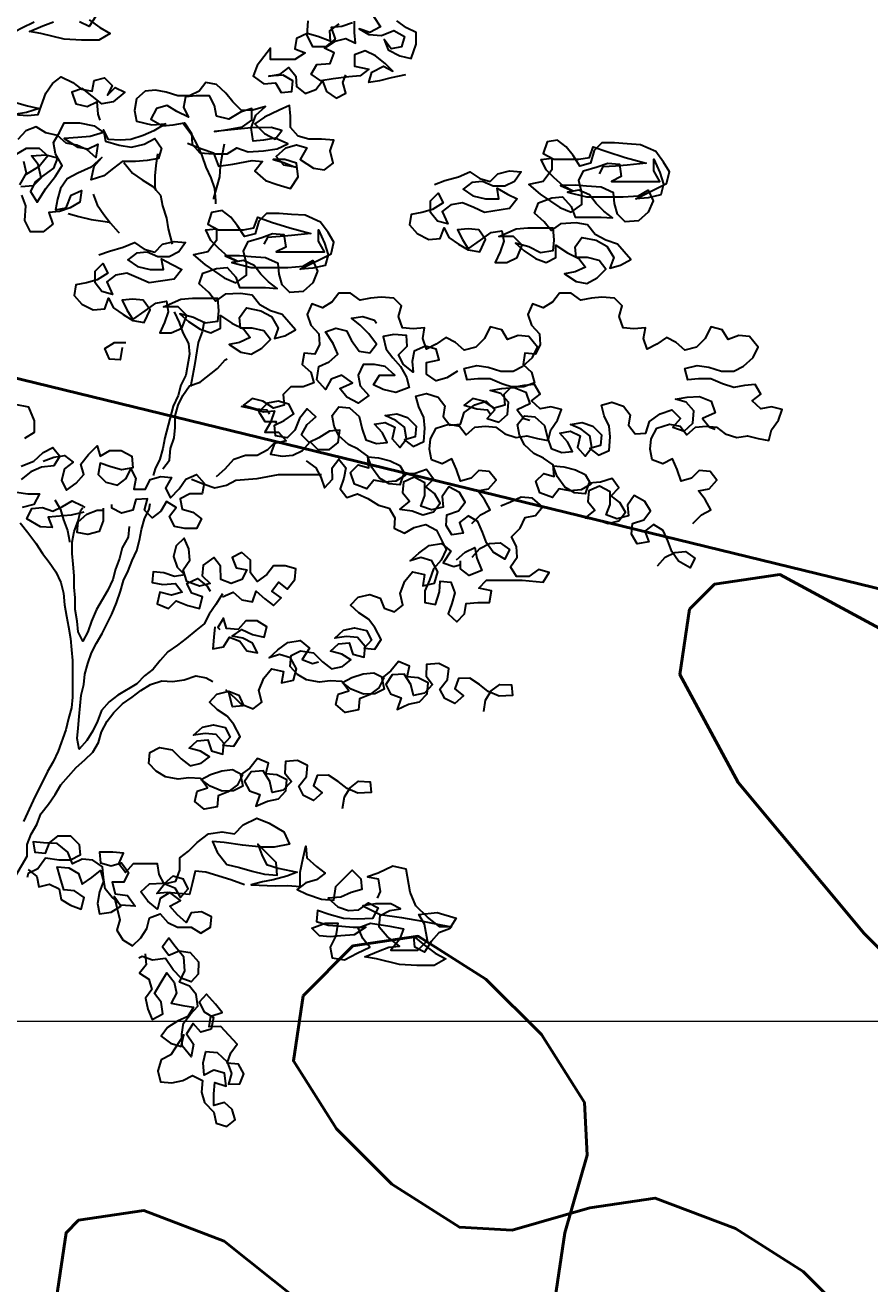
# Model space of a CAD drawing. Header units: millimetres. Extents: x 684983 to 685377, y 990360 to 990509.
# Drawn here: x 685069.134 to 685069.955, y 990443.783 to 990445.006 of the extents above; entities that cross this region are included whole.
import ezdxf

# ---------------------------------------------------------------- set-up
doc = ezdxf.new("R2010")
doc.units = ezdxf.units.MM
doc.header["$PDMODE"] = 35
doc.header["$PDSIZE"] = 0.2
for name, color, linetype, lineweight in [('BD', 1, 'Continuous', 40), ('grid', 8, 'Continuous', 9), ('GRID LEVELS', 7, 'Continuous', 13)]:
    doc.layers.add(name, color=color, linetype=linetype, lineweight=lineweight)
doc.layers.add('dim', color=7, linetype='Continuous')
doc.layers.add('MAHAGONY', color=7, linetype='Continuous')
doc.styles.add('DIM', font='ARIALN.TTF', dxfattribs={"width": 0.8, "height": 1})
doc.styles.get("Standard").update_dxf_attribs({"font": 'RomanS'})
doc.dimstyles.get("Standard").update_dxf_attribs({"dimtxt": 1, "dimasz": 0.18, "dimexe": 0.18, "dimexo": 0.0625, "dimgap": 0.09, "dimtad": 0, "dimrnd": 0.05, "dimzin": 0, "dimdsep": 46, "dimtxsty": 'DIM', "dimcen": 0.09, "dimse1": 1, "dimse2": 1, "dimsd1": 1, "dimsd2": 1, "dimadec": 0, "dimazin": 0, "dimtfac": 1, "dimtix": 1, "dimtofl": 0, "dimtmove": 2, "dimatfit": 3, "dimfxl": 0, "dimtolj": 1, "dimtzin": 0, "dimarcsym": 0})

# ---------------------------------------------------------------- blocks, each defined once
blk = doc.blocks.new('*D27')
at = {"layer": 'Defpoints', "color": 0, "transparency": 16777216}
for p in [(685056.3962, 990448.8721), (685056.142, 990447.83), (685075.2439, 990443.1706)]:
    blk.add_point(p, dxfattribs=at)
at = {"layer": 'dim', "color": 0, "transparency": 16777216, "insert": (685065.9471, 990446.5424), "char_height": 1, "attachment_point": 5, "rotation": 346.2918, "style": 'DIM'}
blk.add_mtext('\\A1;19.65', dxfattribs=at)
blk = doc.blocks.new('TREE30')
at = {"color": 3, "flags": 128}
for points in [[(0.1047, 2.5166), (0.1067, 2.5056), (0.1197, 2.5036), (0.1328, 2.5106), (0.1458, 2.5166)], [(0.2098, 2.5227), (0.2028, 2.5117), (0.1928, 2.5167)], [(0.2028, 2.5187), (0.2138, 2.5107), (0.2248, 2.5047), (0.2128, 2.4977), (0.1948, 2.4977), (0.1768, 2.4986), (0.1528, 2.5046), (0.1408, 2.5066), (0.1548, 2.5126), (0.1658, 2.5166)], [(0.5315, 2.4615), (0.5165, 2.4585), (0.5045, 2.4555), (0.4935, 2.4535), (0.4965, 2.4645), (0.5085, 2.4705), (0.5185, 2.4655), (0.5105, 2.4735), (0.5005, 2.4815), (0.4895, 2.4865), (0.4784, 2.4825), (0.4785, 2.4705), (0.4935, 2.4675), (0.4845, 2.4605), (0.4725, 2.4595), (0.4565, 2.4575), (0.4434, 2.4555), (0.4334, 2.4624), (0.4394, 2.4725), (0.4534, 2.4735), (0.4574, 2.4845), (0.4474, 2.4895), (0.4584, 2.4965), (0.4694, 2.4995), (0.4794, 2.4945), (0.4784, 2.5055), (0.4784, 2.5175)], [(0.4984, 2.5226), (0.5054, 2.5116), (0.4944, 2.5055), (0.4834, 2.5095), (0.4934, 2.5035), (0.5065, 2.5025), (0.5195, 2.5076), (0.5305, 2.5016), (0.5275, 2.4906), (0.5165, 2.4885), (0.5095, 2.4985), (0.5135, 2.4875), (0.5255, 2.4815), (0.5375, 2.4786), (0.5425, 2.4936), (0.5425, 2.5056), (0.5325, 2.5106), (0.5225, 2.5176)], [(0.4624, 2.5145), (0.4524, 2.5075), (0.4534, 2.4965), (0.4404, 2.5015), (0.4294, 2.5045), (0.4184, 2.4995), (0.4164, 2.4885), (0.4274, 2.4845), (0.4164, 2.4774), (0.3914, 2.4774), (0.3914, 2.4894), (0.3774, 2.4714), (0.3734, 2.4604), (0.3844, 2.4524), (0.3964, 2.4534), (0.4024, 2.4434), (0.4134, 2.4444), (0.4144, 2.4554), (0.4044, 2.4614), (0.3894, 2.4604), (0.4014, 2.4624), (0.4104, 2.4694), (0.4174, 2.4604), (0.4184, 2.4494), (0.4274, 2.4424), (0.4384, 2.4464), (0.4454, 2.4555), (0.4495, 2.4444), (0.4595, 2.4375), (0.4695, 2.4425), (0.4665, 2.4535), (0.4695, 2.4615)], [(0.305, 2.3907), (0.32, 2.3847), (0.332, 2.3807), (0.3371, 2.3667), (0.3521, 2.3687), (0.3721, 2.3727), (0.3831, 2.3717), (0.3751, 2.3617), (0.3861, 2.3517), (0.3981, 2.3477), (0.4121, 2.3437), (0.4201, 2.3557), (0.4181, 2.3697), (0.4061, 2.3737), (0.3941, 2.3737), (0.4051, 2.3707), (0.4171, 2.3657), (0.4051, 2.3677), (0.3971, 2.3767), (0.4071, 2.3858), (0.4181, 2.3888), (0.4291, 2.3858), (0.4221, 2.3738), (0.4361, 2.3648), (0.4472, 2.3628), (0.4562, 2.3698), (0.4531, 2.3828), (0.4571, 2.3938), (0.4441, 2.3948), (0.4311, 2.3948), (0.4201, 2.3978), (0.4121, 2.4068), (0.4121, 2.4188), (0.4111, 2.4298), (0.4001, 2.4248), (0.385, 2.4178), (0.375, 2.4107), (0.3851, 2.4007), (0.3961, 2.3947), (0.4031, 2.4038), (0.3921, 2.4068), (0.371, 2.4067), (0.333, 2.4027), (0.347, 2.4047), (0.362, 2.4077), (0.372, 2.4147), (0.372, 2.4268), (0.36, 2.4227), (0.348, 2.4157), (0.335, 2.4187), (0.333, 2.4297), (0.328, 2.4397), (0.314, 2.4397), (0.303, 2.4387), (0.301, 2.4277), (0.306, 2.4177), (0.294, 2.4237), (0.284, 2.4297), (0.2729, 2.4267), (0.267, 2.4156), (0.279, 2.4087), (0.29, 2.4097), (0.302, 2.4117), (0.309, 2.4007), (0.31, 2.3897), (0.318, 2.3807), (0.332, 2.3797), (0.3461, 2.3797), (0.3561, 2.3857), (0.3681, 2.3817), (0.3841, 2.3827), (0.3981, 2.3847), (0.4091, 2.3898), (0.3961, 2.3958), (0.3841, 2.3937), (0.3731, 2.3927), (0.371, 2.4067), (0.376, 2.4198), (0.386, 2.4288), (0.373, 2.4248), (0.361, 2.4247), (0.352, 2.4337), (0.345, 2.4427), (0.335, 2.4517), (0.324, 2.4537), (0.317, 2.4447), (0.307, 2.4397), (0.295, 2.4397), (0.2829, 2.4437), (0.2719, 2.4457), (0.2609, 2.4447), (0.2519, 2.4367), (0.2499, 2.4246), (0.2519, 2.4136), (0.268, 2.4096), (0.282, 2.4107), (0.27, 2.4036), (0.259, 2.3986), (0.246, 2.3946), (0.2349, 2.3936), (0.2229, 2.3946), (0.2179, 2.4046), (0.2199, 2.3926), (0.2339, 2.3886), (0.247, 2.3866), (0.26, 2.3896), (0.271, 2.3956), (0.278, 2.3856), (0.275, 2.3746), (0.263, 2.3726), (0.251, 2.3716), (0.237, 2.3716), (0.228, 2.3646), (0.218, 2.3566), (0.205, 2.3525), (0.2079, 2.3666), (0.2159, 2.3756), (0.2049, 2.3656), (0.1909, 2.3595), (0.1799, 2.3535), (0.1729, 2.3435), (0.1699, 2.3325), (0.168, 2.3215), (0.179, 2.3235), (0.184, 2.3365), (0.195, 2.3415), (0.193, 2.3295), (0.183, 2.3235), (0.172, 2.3195), (0.161, 2.3185), (0.165, 2.3065), (0.155, 2.2984), (0.142, 2.2984), (0.1359, 2.3104), (0.1369, 2.3255), (0.1329, 2.3365)], [(0.1309, 2.3475), (0.1379, 2.3595), (0.1349, 2.3715)], [(0.1259, 2.3785), (0.1379, 2.3855), (0.1509, 2.3855), (0.1599, 2.3775), (0.1509, 2.3665), (0.1359, 2.3575)], [(0.1319, 2.3455), (0.1449, 2.3465), (0.1529, 2.3545), (0.1499, 2.3685), (0.1429, 2.3775), (0.1579, 2.3785), (0.1699, 2.3755), (0.1659, 2.3645), (0.1559, 2.3575), (0.1469, 2.3505), (0.1419, 2.3405), (0.1489, 2.3295), (0.1579, 2.3435), (0.1679, 2.3565), (0.1749, 2.3675), (0.1679, 2.3795), (0.1659, 2.3915), (0.1719, 2.4016), (0.1769, 2.4116), (0.1929, 2.4116), (0.2079, 2.4086), (0.2179, 2.4016), (0.2039, 2.3976), (0.1909, 2.3966), (0.1769, 2.3955), (0.1909, 2.3866), (0.2019, 2.3846), (0.2119, 2.3896), (0.2099, 2.3756), (0.2009, 2.3836), (0.1899, 2.3886), (0.1789, 2.3905), (0.1699, 2.3985), (0.1579, 2.4015), (0.1479, 2.4075), (0.1369, 2.4035), (0.1289, 2.3945)], [(0.1278, 2.4325), (0.1388, 2.4295), (0.1508, 2.4266), (0.1378, 2.4225), (0.1248, 2.4205), (0.1388, 2.4195), (0.1498, 2.4205), (0.1578, 2.4426), (0.1648, 2.4526), (0.1738, 2.4596), (0.1858, 2.4536), (0.1949, 2.4466), (0.2059, 2.4446), (0.2079, 2.4556), (0.2189, 2.4586), (0.2269, 2.4506), (0.2219, 2.4406), (0.2299, 2.4486), (0.2399, 2.4436), (0.2279, 2.4336), (0.2159, 2.4316), (0.1959, 2.4476), (0.1849, 2.4436), (0.1889, 2.4316), (0.2009, 2.4286), (0.2109, 2.4336), (0.2119, 2.4206), (0.2139, 2.4146)], [(0.5615, 2.3477), (0.5725, 2.3517), (0.5865, 2.3558), (0.5985, 2.3608), (0.6086, 2.3538), (0.6196, 2.3508), (0.6276, 2.3588), (0.6396, 2.3618), (0.6516, 2.3608), (0.6446, 2.3508), (0.6346, 2.3458), (0.6226, 2.3458), (0.6116, 2.3508), (0.6006, 2.3498), (0.5916, 2.3427), (0.6016, 2.3358), (0.6146, 2.3328), (0.6286, 2.3328), (0.6266, 2.3438), (0.6376, 2.3378), (0.6476, 2.3328), (0.6396, 2.3228), (0.6136, 2.3187), (0.6026, 2.3237), (0.5906, 2.3287), (0.5786, 2.3267), (0.5696, 2.3197), (0.5756, 2.3067), (0.5646, 2.3097), (0.5576, 2.3187), (0.5575, 2.3307), (0.5655, 2.3387), (0.5706, 2.3287), (0.5596, 2.3217), (0.5485, 2.3187), (0.5375, 2.3167), (0.5355, 2.3057), (0.5436, 2.2967), (0.5556, 2.2907), (0.5676, 2.2917), (0.5716, 2.3027), (0.5766, 2.2927), (0.5866, 2.2857), (0.5966, 2.2797), (0.6086, 2.2777), (0.6146, 2.2907), (0.6076, 2.3007), (0.5966, 2.3017), (0.5856, 2.3007), (0.5906, 2.2907), (0.5966, 2.2807), (0.6096, 2.2897), (0.6206, 2.2977), (0.6316, 2.2997), (0.6336, 2.2887), (0.6297, 2.2777), (0.6247, 2.2667), (0.6367, 2.2667), (0.6477, 2.2717), (0.6527, 2.2848), (0.6436, 2.2938), (0.6286, 2.2937), (0.6466, 2.3018), (0.6587, 2.3028), (0.6847, 2.3028), (0.6857, 2.2898), (0.6847, 2.2788), (0.6717, 2.2768), (0.6597, 2.2828), (0.6457, 2.2868), (0.6547, 2.2788), (0.6667, 2.2708), (0.6777, 2.2668), (0.6877, 2.2718), (0.6877, 2.2848), (0.6997, 2.2768), (0.7117, 2.2708), (0.7187, 2.2618), (0.7077, 2.2568), (0.6967, 2.2548), (0.7087, 2.2468), (0.7198, 2.2448), (0.7308, 2.2508), (0.7398, 2.2598), (0.7327, 2.2688), (0.7207, 2.2718), (0.7087, 2.2718), (0.7077, 2.2828), (0.7147, 2.2928), (0.7297, 2.2898), (0.7407, 2.2838), (0.7478, 2.2718), (0.7438, 2.2608), (0.7548, 2.2638), (0.7658, 2.2698), (0.7517, 2.2858), (0.7397, 2.2898), (0.7287, 2.2958), (0.7207, 2.3058), (0.7087, 2.3078), (0.6927, 2.3068), (0.6827, 2.2998), (0.6757, 2.3088), (0.6656, 2.3178), (0.6696, 2.3288), (0.6836, 2.3338), (0.6947, 2.3348), (0.7037, 2.3248), (0.7077, 2.3138), (0.7347, 2.3139), (0.7467, 2.3129), (0.7377, 2.3199), (0.7297, 2.3279), (0.7227, 2.3369), (0.7117, 2.3419), (0.6997, 2.3398), (0.7197, 2.3349), (0.7577, 2.3349), (0.7737, 2.3359), (0.7837, 2.3419), (0.7887, 2.3309), (0.7837, 2.3189), (0.7737, 2.3099), (0.7597, 2.3089), (0.7517, 2.3169), (0.7487, 2.3279), (0.7477, 2.3389), (0.7347, 2.3449), (0.7197, 2.3459), (0.7077, 2.3469), (0.6926, 2.3468), (0.7057, 2.3409), (0.6956, 2.3458), (0.6856, 2.3548), (0.6776, 2.3628), (0.6726, 2.3738), (0.6836, 2.3749), (0.6836, 2.3629), (0.6746, 2.3508), (0.6596, 2.3478), (0.6716, 2.3378), (0.6917, 2.3238), (0.7037, 2.3188), (0.7147, 2.3268), (0.7147, 2.3389), (0.7117, 2.3519), (0.7166, 2.3619), (0.7307, 2.3659), (0.7417, 2.3699), (0.7537, 2.3689), (0.7557, 2.3559), (0.7457, 2.3509), (0.7957, 2.3509), (0.7897, 2.3619), (0.7897, 2.374), (0.7957, 2.36), (0.7997, 2.3479), (0.7967, 2.3369), (0.7837, 2.3339), (0.7707, 2.3329), (0.8027, 2.3489), (0.8057, 2.361), (0.7997, 2.371), (0.7917, 2.382), (0.7757, 2.389), (0.7617, 2.3899), (0.7486, 2.3909), (0.7356, 2.3909), (0.7276, 2.3829), (0.7236, 2.3699), (0.7126, 2.3669), (0.7056, 2.3779), (0.6986, 2.3869), (0.6896, 2.3939), (0.6786, 2.3919), (0.6746, 2.3799), (0.6856, 2.3739), (0.7116, 2.3739), (0.7226, 2.3759), (0.7266, 2.3869), (0.7406, 2.3819), (0.7597, 2.3759), (0.7817, 2.3699), (0.7617, 2.3679), (0.7497, 2.3669), (0.7367, 2.3659), (0.7327, 2.3589)], [(0.6006, 1.9956), (0.6096, 2.0046), (0.6196, 2.0096), (0.6136, 2.0206), (0.6066, 2.0296), (0.6176, 2.0316), (0.6256, 2.0407), (0.6186, 2.0497), (0.6076, 2.0507), (0.5996, 2.0426), (0.5886, 2.0396), (0.5846, 2.0516), (0.5795, 2.0626), (0.5695, 2.0576), (0.5585, 2.0616), (0.5565, 2.0726), (0.5575, 2.0836), (0.5635, 2.0946), (0.5765, 2.0987), (0.5875, 2.0967), (0.5945, 2.0877), (0.6035, 2.0957), (0.6145, 2.0967), (0.6255, 2.0957), (0.6346, 2.0887), (0.6466, 2.0847), (0.6576, 2.0867), (0.6686, 2.0837), (0.6796, 2.0817), (0.6826, 2.0928), (0.6896, 2.1028), (0.6936, 2.1138), (0.6826, 2.1168), (0.6716, 2.1148), (0.6626, 2.1228), (0.6716, 2.1298), (0.6655, 2.1398), (0.6545, 2.1388), (0.6435, 2.1368), (0.6315, 2.1407), (0.6195, 2.1457), (0.6065, 2.1457), (0.5955, 2.1447), (0.5925, 2.1567), (0.6055, 2.1597), (0.6175, 2.1578), (0.6305, 2.1538), (0.6435, 2.1538), (0.6535, 2.1588), (0.6635, 2.1678), (0.6685, 2.1788), (0.6595, 2.1898), (0.6485, 2.1908), (0.6375, 2.1868), (0.6315, 2.1968), (0.6194, 2.1998), (0.6135, 2.1878), (0.6045, 2.1788), (0.5924, 2.1757), (0.5834, 2.1837), (0.5734, 2.1887), (0.5634, 2.1817), (0.5534, 2.1767), (0.5494, 2.1877), (0.5514, 2.1987), (0.5394, 2.1977), (0.5284, 2.1987), (0.5244, 2.2107), (0.5273, 2.2217), (0.5193, 2.2297), (0.5063, 2.2307), (0.4953, 2.2297), (0.4843, 2.2277), (0.4743, 2.2347), (0.4623, 2.2347), (0.4553, 2.2257), (0.4453, 2.2196), (0.4343, 2.2236), (0.4293, 2.2126), (0.4333, 2.2016), (0.4413, 2.1926), (0.4423, 2.1816), (0.4373, 2.1716), (0.4263, 2.1726), (0.4243, 2.1606), (0.4333, 2.1526), (0.4363, 2.1416), (0.4253, 2.1376), (0.4123, 2.1375), (0.4043, 2.1295), (0.4053, 2.1185), (0.3943, 2.1155), (0.3833, 2.1225), (0.3723, 2.1255), (0.3633, 2.1185), (0.3763, 2.1145), (0.3873, 2.1135), (0.3903, 2.1095)], [(0.8299, 1.9956), (0.8389, 2.0046), (0.8489, 2.0096), (0.8429, 2.0206), (0.8359, 2.0296), (0.8469, 2.0316), (0.8549, 2.0407), (0.8479, 2.0497), (0.8368, 2.0507), (0.8288, 2.0426), (0.8178, 2.0396), (0.8138, 2.0516), (0.8088, 2.0626), (0.7988, 2.0576), (0.7878, 2.0616), (0.7858, 2.0726), (0.7868, 2.0836), (0.7928, 2.0946), (0.8058, 2.0987), (0.8168, 2.0967), (0.8238, 2.0877), (0.8328, 2.0957), (0.8438, 2.0967), (0.8548, 2.0957), (0.8638, 2.0887), (0.8758, 2.0847), (0.8869, 2.0867), (0.8979, 2.0837), (0.9089, 2.0817), (0.9119, 2.0928), (0.9189, 2.1028), (0.9229, 2.1138), (0.9118, 2.1168), (0.9008, 2.1148), (0.8918, 2.1228), (0.9008, 2.1298), (0.8948, 2.1398), (0.8838, 2.1388), (0.8728, 2.1368), (0.8608, 2.1407), (0.8488, 2.1457), (0.8358, 2.1457), (0.8248, 2.1447), (0.8217, 2.1567), (0.8347, 2.1597), (0.8468, 2.1578), (0.8598, 2.1538), (0.8728, 2.1538), (0.8828, 2.1588), (0.8928, 2.1678), (0.8978, 2.1788), (0.8888, 2.1898), (0.8778, 2.1908), (0.8667, 2.1868), (0.8607, 2.1968), (0.8487, 2.1998), (0.8427, 2.1878), (0.8337, 2.1788), (0.8217, 2.1757), (0.8127, 2.1837), (0.8027, 2.1887), (0.7927, 2.1817), (0.7827, 2.1767), (0.7787, 2.1877), (0.7807, 2.1987), (0.7687, 2.1977), (0.7576, 2.1987), (0.7536, 2.2107), (0.7566, 2.2217), (0.7486, 2.2297), (0.7356, 2.2307), (0.7246, 2.2297), (0.7136, 2.2277), (0.7036, 2.2347), (0.6916, 2.2347), (0.6846, 2.2257), (0.6746, 2.2196), (0.6635, 2.2236), (0.6585, 2.2126), (0.6626, 2.2016), (0.6706, 2.1926), (0.6716, 2.1816), (0.6666, 2.1716), (0.6556, 2.1726), (0.6536, 2.1606), (0.6626, 2.1526), (0.6656, 2.1416), (0.6546, 2.1376), (0.6416, 2.1375), (0.6336, 2.1295), (0.6346, 2.1185), (0.6236, 2.1155), (0.6126, 2.1225), (0.6016, 2.1255), (0.5926, 2.1185), (0.6056, 2.1145), (0.6166, 2.1135), (0.6196, 2.1095)], [(0.5855, 2.1537), (0.5745, 2.1467), (0.5635, 2.1437), (0.5534, 2.1507), (0.5534, 2.1627), (0.5664, 2.1657), (0.5634, 2.1767), (0.5524, 2.1797), (0.5404, 2.1747), (0.5384, 2.1637), (0.5394, 2.1527), (0.5294, 2.1607), (0.5244, 2.1707), (0.5334, 2.1797), (0.5324, 2.1907), (0.5194, 2.1917), (0.5084, 2.1897), (0.5114, 2.1767), (0.5184, 2.1677), (0.5264, 2.1587), (0.5324, 2.1477), (0.5354, 2.1367), (0.5214, 2.1316), (0.5084, 2.1346), (0.4984, 2.1396), (0.5044, 2.1496), (0.5204, 2.1497), (0.5104, 2.1587), (0.4994, 2.1606), (0.4874, 2.1606), (0.4824, 2.1496), (0.4844, 2.1386), (0.4934, 2.1286), (0.4824, 2.1206), (0.4704, 2.1266), (0.4634, 2.1356), (0.4764, 2.1416), (0.4654, 2.1496), (0.4544, 2.1456), (0.4484, 2.1346), (0.4393, 2.1446), (0.4413, 2.1586), (0.4523, 2.1636), (0.4613, 2.1716), (0.4563, 2.1826), (0.4483, 2.1946), (0.4593, 2.1986), (0.4703, 2.1956), (0.4753, 2.1856), (0.4834, 2.1746), (0.4944, 2.1727), (0.5014, 2.1817), (0.4933, 2.1927), (0.4843, 2.2017), (0.4753, 2.2087), (0.4873, 2.2107), (0.4993, 2.2067), (0.5013, 2.2037)], [(0.6007, 1.9606), (0.6086, 1.9696), (0.6187, 1.9746), (0.6297, 1.9756), (0.6397, 1.9686), (0.6347, 1.9586), (0.6227, 1.9656), (0.6156, 1.9756), (0.6116, 1.9866), (0.6066, 1.9976), (0.5966, 2.0036), (0.5876, 1.9966), (0.5916, 1.9856), (0.5796, 1.9836), (0.5736, 1.9936), (0.5746, 2.0046), (0.5866, 2.0086), (0.5936, 2.0176), (0.5876, 2.0276), (0.5766, 2.0336), (0.5696, 2.0236), (0.5706, 2.0126), (0.5586, 2.0096), (0.5476, 2.0136), (0.5516, 2.0246), (0.5515, 2.0376), (0.5405, 2.0436), (0.5295, 2.0386), (0.5285, 2.0276), (0.5355, 2.0186), (0.5255, 2.0105), (0.5386, 2.0086), (0.5496, 2.0046), (0.5606, 2.0076), (0.5676, 2.0166), (0.5616, 2.0266), (0.5525, 2.0336), (0.5605, 2.0416), (0.5535, 2.0516), (0.5415, 2.0476), (0.5295, 2.0466), (0.5255, 2.0356), (0.5145, 2.0366), (0.5045, 2.0426), (0.4965, 2.0536), (0.4925, 2.0646), (0.5035, 2.0636), (0.5155, 2.0606), (0.5255, 2.0556), (0.5315, 2.0456), (0.5215, 2.0396), (0.5095, 2.0386), (0.4985, 2.0405), (0.4915, 2.0315), (0.4785, 2.0365), (0.4745, 2.0485), (0.4825, 2.0565), (0.4935, 2.0535), (0.4925, 2.0656), (0.4824, 2.0726), (0.4724, 2.0776), (0.4624, 2.0865), (0.4574, 2.0966), (0.4554, 2.1076), (0.4624, 2.1166), (0.4734, 2.1156), (0.4834, 2.1066), (0.4864, 2.0936), (0.4904, 2.0826), (0.5015, 2.0786), (0.5125, 2.0796), (0.5075, 2.0896), (0.4994, 2.0986), (0.5104, 2.1006), (0.5205, 2.0956), (0.5175, 2.0836), (0.5255, 2.0746), (0.5325, 2.0836), (0.5305, 2.0956), (0.5215, 2.1026), (0.5104, 2.1076), (0.5224, 2.1096), (0.5335, 2.1056), (0.5425, 2.0966), (0.5415, 2.0856), (0.5305, 2.0826), (0.5395, 2.0756), (0.5505, 2.0806), (0.5515, 2.0946), (0.5505, 2.1056), (0.5455, 2.1167), (0.5424, 2.1277), (0.5535, 2.1307), (0.5655, 2.1267), (0.5725, 2.1177), (0.5705, 2.1067), (0.5775, 2.0977), (0.5885, 2.0987), (0.5925, 2.1107), (0.6035, 2.1187), (0.6155, 2.1227), (0.6245, 2.1137), (0.6165, 2.1047), (0.6285, 2.1007), (0.6375, 2.1087), (0.6385, 2.1217), (0.6305, 2.1307), (0.6195, 2.1337), (0.6315, 2.1357), (0.6445, 2.1368), (0.6565, 2.1318), (0.6606, 2.1198), (0.6476, 2.1137), (0.6546, 2.1047), (0.6606, 2.1027)], [(0.1361, 2.0842), (0.1461, 2.0903), (0.1461, 2.1023), (0.1401, 2.1163), (0.1261, 2.1193)], [(0.1322, 2.0552), (0.1452, 2.0602), (0.1552, 2.0693), (0.1652, 2.0743), (0.1722, 2.0653), (0.1662, 2.0553), (0.1532, 2.0542), (0.1422, 2.0492), (0.1322, 2.0412)], [(0.1272, 2.0282), (0.1392, 2.0262), (0.1512, 2.0262), (0.1452, 2.0152), (0.1332, 2.0122)], [(0.3603, 2.1175), (0.3733, 2.1145), (0.3843, 2.1115), (0.3953, 2.1125), (0.3913, 2.1005), (0.3853, 2.0905), (0.3994, 2.0905), (0.4074, 2.0815), (0.3954, 2.0785), (0.3914, 2.0675), (0.4034, 2.0655), (0.4144, 2.0665), (0.4244, 2.0715), (0.4324, 2.0805), (0.4404, 2.0725), (0.4524, 2.0725), (0.4614, 2.0795), (0.4634, 2.0926), (0.4524, 2.0915), (0.4414, 2.0845), (0.4314, 2.0795), (0.4234, 2.0875), (0.4294, 2.0985), (0.4384, 2.1065), (0.4294, 2.1145), (0.4214, 2.1045), (0.4164, 2.0925), (0.4084, 2.0845), (0.3964, 2.0865), (0.3954, 2.0975), (0.4054, 2.1025), (0.4154, 2.1095), (0.4103, 2.1195), (0.3993, 2.1225), (0.3883, 2.1205), (0.3793, 2.1115), (0.3853, 2.1015), (0.3973, 2.1015), (0.3964, 2.0995)], [(0.7932, 1.9514), (0.8012, 1.9604), (0.8112, 1.9654), (0.8223, 1.9665), (0.8323, 1.9595), (0.8273, 1.9494), (0.8153, 1.9564), (0.8082, 1.9664), (0.8042, 1.9774), (0.7992, 1.9884), (0.7892, 1.9944), (0.7802, 1.9874), (0.7842, 1.9764), (0.7722, 1.9744), (0.7662, 1.9844), (0.7672, 1.9954), (0.7792, 1.9994), (0.7862, 2.0085), (0.7802, 2.0185), (0.7692, 2.0245), (0.7622, 2.0144), (0.7632, 2.0034), (0.7512, 2.0004), (0.7401, 2.0044), (0.7441, 2.0154), (0.7441, 2.0284), (0.7331, 2.0344), (0.7221, 2.0294), (0.7211, 2.0184), (0.7281, 2.0094), (0.7181, 2.0014), (0.7311, 1.9994), (0.7422, 1.9954), (0.7532, 1.9984), (0.7602, 2.0074), (0.7541, 2.0174), (0.7451, 2.0244), (0.7531, 2.0324), (0.7461, 2.0424), (0.7341, 2.0384), (0.7221, 2.0374), (0.7181, 2.0264), (0.7071, 2.0274), (0.6971, 2.0334), (0.6891, 2.0444), (0.6851, 2.0554), (0.6961, 2.0544), (0.7081, 2.0514), (0.7181, 2.0464), (0.7241, 2.0364), (0.7141, 2.0304), (0.7021, 2.0294), (0.6911, 2.0314), (0.6841, 2.0224), (0.6711, 2.0274), (0.6671, 2.0394), (0.6751, 2.0474), (0.6861, 2.0444), (0.6851, 2.0564), (0.675, 2.0634), (0.665, 2.0684), (0.655, 2.0774), (0.65, 2.0874), (0.648, 2.0984), (0.655, 2.1074), (0.666, 2.1064), (0.676, 2.0974), (0.679, 2.0844), (0.683, 2.0734), (0.694, 2.0694), (0.7051, 2.0704), (0.7, 2.0804), (0.692, 2.0894), (0.703, 2.0914), (0.713, 2.0865), (0.7101, 2.0744), (0.7181, 2.0654), (0.7251, 2.0745), (0.7231, 2.0865), (0.714, 2.0935), (0.703, 2.0985), (0.715, 2.1005), (0.726, 2.0965), (0.7351, 2.0875), (0.7341, 2.0765), (0.7231, 2.0735), (0.7321, 2.0665), (0.7431, 2.0715), (0.7441, 2.0855), (0.7431, 2.0965), (0.738, 2.1075), (0.735, 2.1185), (0.746, 2.1215), (0.7581, 2.1175), (0.7651, 2.1085), (0.7631, 2.0975), (0.7701, 2.0885), (0.7811, 2.0895), (0.7851, 2.1015), (0.7961, 2.1095), (0.8081, 2.1136), (0.8171, 2.1046), (0.8091, 2.0955), (0.8211, 2.0916), (0.8301, 2.0996), (0.8311, 2.1126), (0.8231, 2.1216), (0.8121, 2.1246), (0.8241, 2.1266), (0.8371, 2.1276), (0.8491, 2.1226), (0.8531, 2.1106), (0.8401, 2.1046), (0.8472, 2.0956), (0.8532, 2.0936)], [(0.1552, 2.0602), (0.1662, 2.0643), (0.1772, 2.0663), (0.1862, 2.0593), (0.1772, 2.0523), (0.1742, 2.0402), (0.1792, 2.0302), (0.1892, 2.0373), (0.1972, 2.0463), (0.1942, 2.0573), (0.2022, 2.0673), (0.2112, 2.0763), (0.2142, 2.0653), (0.2242, 2.0713), (0.2362, 2.0713), (0.2473, 2.0653), (0.2483, 2.0533), (0.2363, 2.0513), (0.2252, 2.0543), (0.2142, 2.0583), (0.2122, 2.0463), (0.2203, 2.0383), (0.2323, 2.0353), (0.2413, 2.0423), (0.2463, 2.0523), (0.2513, 2.0423), (0.2493, 2.0313), (0.2613, 2.0313), (0.2663, 2.0413), (0.2773, 2.0443), (0.2883, 2.0434), (0.2823, 2.0323), (0.2873, 2.0223), (0.2963, 2.0314), (0.3033, 2.0414), (0.3143, 2.0464), (0.3223, 2.0374), (0.3204, 2.0264), (0.3073, 2.0264), (0.2973, 2.0213), (0.2993, 2.0103), (0.3104, 2.0073), (0.3194, 2.0003), (0.3144, 1.9903), (0.3024, 1.9903), (0.2914, 1.9923), (0.2863, 2.0033), (0.2933, 2.0123), (0.2833, 2.0183), (0.2773, 2.0083), (0.2683, 2.0013), (0.2603, 2.0093), (0.2633, 2.0213), (0.2513, 2.0203), (0.2483, 2.0093), (0.2363, 2.0063), (0.2263, 2.0113), (0.2263, 2.0153)], [(0.4284, 2.0605), (0.4384, 2.0535), (0.4434, 2.0435), (0.4475, 2.0325), (0.4555, 2.0415), (0.4554, 2.0535), (0.4624, 2.0625), (0.4695, 2.0535), (0.4675, 2.0425), (0.4635, 2.0315), (0.4705, 2.0225), (0.4815, 2.0265), (0.4925, 2.0215), (0.5035, 2.0145), (0.5145, 2.0115), (0.5205, 2.0015), (0.5196, 1.9905), (0.5306, 1.9855), (0.5406, 1.9915), (0.5526, 1.9946), (0.5636, 1.9886), (0.5736, 1.9686), (0.5686, 1.9575), (0.5606, 1.9485), (0.5566, 1.9365), (0.5516, 1.9255), (0.5517, 1.9135), (0.5627, 1.9115), (0.5667, 1.9245), (0.5676, 1.9355), (0.5787, 1.9345), (0.5827, 1.9235), (0.5797, 1.9125), (0.5757, 1.9015), (0.5847, 1.8935), (0.5927, 1.9015), (0.5947, 1.9125), (0.6067, 1.9135), (0.6187, 1.9135), (0.6207, 1.9256), (0.6077, 1.9285), (0.6157, 1.9366), (0.6527, 1.9366), (0.6747, 1.9346), (0.6807, 1.9446), (0.6697, 1.9476), (0.6597, 1.9406), (0.6467, 1.9406), (0.6407, 1.9506), (0.6477, 1.9606), (0.6467, 1.9716), (0.6417, 1.9816), (0.6507, 1.9906), (0.6557, 2.0017), (0.6667, 2.0037), (0.6737, 2.0127), (0.6636, 2.0217), (0.6516, 2.0227), (0.6406, 2.0177), (0.6306, 2.0136)], [(0.1973, 2.0072), (0.1843, 2.0042), (0.1602, 2.0022), (0.1643, 1.9912), (0.1522, 1.9922), (0.1382, 2.0002), (0.1432, 2.0112), (0.1542, 2.0122), (0.1652, 2.0082), (0.1752, 2.0132), (0.1852, 2.0192), (0.1953, 2.0142), (0.1983, 2.0122)], [(0.2173, 2.0113), (0.2173, 1.9982), (0.2133, 1.9872), (0.2013, 1.9842), (0.1903, 1.9862), (0.1913, 1.9972), (0.2003, 2.0052), (0.2113, 2.0093), (0.2163, 2.0093)], [(0.3415, 1.9193), (0.3525, 1.9243), (0.3615, 1.9163), (0.3725, 1.9143), (0.3765, 1.9253), (0.3855, 1.9173), (0.3945, 1.9103), (0.4025, 1.9184), (0.3925, 1.9253), (0.3995, 1.9344), (0.4085, 1.9274), (0.4165, 1.9374), (0.4175, 1.9484), (0.4065, 1.9514), (0.3945, 1.9514), (0.3875, 1.9424), (0.3775, 1.9353), (0.3705, 1.9443), (0.3705, 1.9574), (0.3614, 1.9654), (0.3514, 1.9603), (0.3555, 1.9493), (0.3665, 1.9473), (0.3615, 1.9373), (0.3505, 1.9333), (0.3395, 1.9373), (0.3394, 1.9513), (0.3324, 1.9603), (0.3214, 1.9523), (0.3204, 1.9413), (0.3284, 1.9333), (0.3174, 1.9303), (0.3044, 1.9353), (0.3004, 1.9473), (0.3074, 1.9573), (0.3064, 1.9693), (0.3014, 1.9803), (0.2934, 1.9723), (0.2904, 1.9613), (0.2944, 1.9503), (0.3024, 1.9423), (0.2914, 1.9403), (0.2804, 1.9443), (0.2694, 1.9453), (0.2684, 1.9342), (0.2794, 1.9323), (0.2924, 1.9333), (0.2994, 1.9243), (0.2884, 1.9212), (0.2764, 1.9242), (0.2734, 1.9122), (0.2854, 1.9072), (0.2934, 1.9152), (0.3054, 1.9103), (0.3175, 1.9073), (0.3205, 1.9193), (0.3094, 1.9233), (0.3044, 1.9333), (0.3154, 1.9383), (0.3254, 1.9303), (0.3285, 1.9253)], [(0.6129, 1.8002), (0.6148, 1.8121), (0.6206, 1.8217), (0.6294, 1.8284), (0.6416, 1.8278), (0.6427, 1.8167), (0.6288, 1.8162), (0.6175, 1.8209), (0.6083, 1.8281), (0.5982, 1.8347), (0.5865, 1.8344), (0.5826, 1.8237), (0.5919, 1.8165), (0.5828, 1.8084), (0.5724, 1.8137), (0.5673, 1.8235), (0.5753, 1.8333), (0.5765, 1.8447), (0.566, 1.8499), (0.5535, 1.8491), (0.5529, 1.8369), (0.5597, 1.8281), (0.5511, 1.8192), (0.5397, 1.8167), (0.5372, 1.8281), (0.5302, 1.8391), (0.5177, 1.8383), (0.5111, 1.8282), (0.5161, 1.8184), (0.5269, 1.8145), (0.5227, 1.8024), (0.5347, 1.8077), (0.5462, 1.8101), (0.5539, 1.8186), (0.555, 1.8299), (0.5446, 1.8352), (0.5332, 1.8363), (0.5357, 1.8473), (0.5244, 1.8521), (0.5164, 1.8423), (0.5068, 1.835), (0.5093, 1.8235), (0.4995, 1.8185), (0.4878, 1.8182), (0.4751, 1.8233), (0.4659, 1.8304), (0.4757, 1.8355), (0.4875, 1.8394), (0.4986, 1.8405), (0.509, 1.8352), (0.5038, 1.8248), (0.4942, 1.8175), (0.4838, 1.8133), (0.4827, 1.802), (0.469, 1.7993), (0.4592, 1.8073), (0.4617, 1.8183), (0.4726, 1.8217), (0.4653, 1.8313), (0.4531, 1.8319), (0.442, 1.8308), (0.4287, 1.833), (0.4192, 1.8388), (0.4116, 1.847), (0.4127, 1.8584), (0.4225, 1.8634), (0.4358, 1.8612), (0.4453, 1.8518), (0.4546, 1.8446), (0.466, 1.8471), (0.4748, 1.8538), (0.4652, 1.8596), (0.4536, 1.863), (0.4619, 1.8705), (0.473, 1.8716), (0.4769, 1.8599), (0.4885, 1.8565), (0.4896, 1.8679), (0.4815, 1.877), (0.4701, 1.8781), (0.4581, 1.8764), (0.4672, 1.8846), (0.4786, 1.8871), (0.4911, 1.8842), (0.4961, 1.8744), (0.4884, 1.866), (0.4998, 1.8649), (0.5064, 1.875), (0.4998, 1.8874), (0.493, 1.8961), (0.4829, 1.9028), (0.4745, 1.9105), (0.4822, 1.9189), (0.4945, 1.9219), (0.5052, 1.9181), (0.5094, 1.9077), (0.5202, 1.9038), (0.5289, 1.9105), (0.5259, 1.9228), (0.5309, 1.9355), (0.5389, 1.9453), (0.5514, 1.9425), (0.5494, 1.9306), (0.5617, 1.9336), (0.565, 1.9452), (0.5589, 1.9567), (0.5474, 1.9601), (0.5364, 1.9567), (0.5455, 1.9648), (0.556, 1.9726), (0.5688, 1.9748), (0.5786, 1.9668), (0.5708, 1.9548), (0.5816, 1.9509), (0.5877, 1.9524)], [(0.5846, 1.9576), (0.5936, 1.9656), (0.6036, 1.9706), (0.6057, 1.9596), (0.6107, 1.9466), (0.5977, 1.9415), (0.5887, 1.9485), (0.5886, 1.9566)], [(0.3641, 1.6202), (0.3501, 1.6252), (0.324, 1.6332), (0.313, 1.6342), (0.31, 1.6212), (0.307, 1.6101), (0.296, 1.6111), (0.284, 1.6121), (0.273, 1.6111), (0.281, 1.6211), (0.293, 1.6241), (0.297, 1.6352), (0.297, 1.6482), (0.306, 1.6552), (0.315, 1.6642), (0.327, 1.6732), (0.341, 1.6752), (0.354, 1.6732), (0.363, 1.6823), (0.377, 1.6893), (0.39, 1.6843), (0.4051, 1.6753), (0.4111, 1.6623), (0.3951, 1.6593), (0.3821, 1.6593), (0.362, 1.6612), (0.343, 1.6642), (0.331, 1.6652), (0.336, 1.6542), (0.346, 1.6412), (0.3591, 1.6382), (0.3721, 1.6342), (0.3851, 1.6312), (0.3981, 1.6302), (0.3971, 1.6433), (0.3781, 1.6623), (0.3821, 1.6513), (0.3871, 1.6412), (0.3991, 1.6373), (0.4191, 1.6333), (0.4081, 1.6293), (0.3941, 1.6252), (0.3831, 1.6232), (0.3711, 1.6202), (0.3961, 1.6192), (0.4091, 1.6193), (0.4221, 1.6183), (0.4221, 1.6333), (0.4251, 1.6483), (0.4281, 1.6603), (0.4291, 1.6483), (0.4391, 1.6393), (0.4481, 1.6323), (0.4391, 1.6253), (0.4281, 1.6223), (0.4191, 1.6153), (0.4291, 1.6103), (0.4442, 1.6053), (0.4572, 1.6043), (0.4592, 1.6183), (0.4762, 1.6353), (0.4852, 1.6263), (0.4862, 1.6153), (0.4752, 1.6123), (0.4642, 1.6073), (0.4512, 1.6063), (0.4612, 1.5973), (0.4722, 1.5933), (0.4832, 1.5943), (0.4932, 1.6013), (0.5032, 1.5963), (0.4972, 1.5853), (0.4812, 1.5843), (0.4672, 1.5853), (0.4522, 1.5893), (0.4402, 1.5933), (0.4392, 1.5822), (0.4512, 1.5783), (0.4652, 1.5773), (0.4772, 1.5763), (0.4902, 1.5763), (0.4782, 1.5683), (0.4642, 1.5673), (0.4532, 1.5662), (0.4422, 1.5672), (0.4342, 1.5752), (0.4482, 1.5803), (0.4612, 1.5803), (0.4592, 1.5673), (0.4532, 1.5552), (0.4552, 1.5442), (0.4682, 1.5422), (0.4812, 1.5493), (0.4943, 1.5553), (0.4872, 1.5643), (0.4822, 1.5753), (0.4952, 1.5803), (0.5152, 1.5773), (0.5293, 1.5743), (0.5253, 1.5633), (0.5163, 1.5523), (0.5443, 1.5523), (0.5543, 1.5623), (0.5513, 1.5793), (0.5453, 1.5893), (0.5643, 1.5914), (0.5843, 1.5854), (0.5773, 1.5744), (0.5663, 1.5704), (0.5583, 1.5613), (0.5513, 1.5503), (0.5413, 1.5553), (0.5403, 1.5663), (0.5513, 1.5573), (0.5623, 1.5493), (0.5733, 1.5433), (0.5613, 1.5363), (0.5433, 1.5363), (0.5253, 1.5373), (0.5013, 1.5433), (0.4893, 1.5453), (0.5033, 1.5513), (0.5143, 1.5553), (0.5253, 1.5563), (0.5123, 1.5663), (0.5042, 1.5763), (0.5052, 1.5883), (0.5152, 1.5933), (0.5262, 1.5953), (0.5162, 1.6003), (0.5002, 1.6003), (0.4872, 1.5983), (0.5052, 1.5893), (0.5272, 1.5863), (0.5493, 1.5823), (0.5683, 1.5784), (0.5793, 1.5764), (0.5673, 1.5764), (0.5543, 1.5864), (0.5423, 1.5984), (0.5362, 1.6124), (0.5322, 1.6364), (0.5182, 1.6394), (0.5032, 1.6323), (0.4922, 1.6283), (0.5032, 1.6263), (0.5052, 1.6133), (0.5022, 1.6063)], [(0.1396, 1.6359), (0.1486, 1.6289), (0.1506, 1.6179), (0.1616, 1.6209), (0.1716, 1.6159), (0.1736, 1.6049), (0.1836, 1.5989), (0.1946, 1.5949), (0.1976, 1.6069), (0.1876, 1.6139), (0.1766, 1.6149), (0.1726, 1.6279), (0.1696, 1.6389), (0.1816, 1.6379), (0.1916, 1.6319), (0.1956, 1.6209), (0.2056, 1.6279), (0.2146, 1.6349), (0.2176, 1.6239), (0.2136, 1.6129), (0.2116, 1.6009), (0.2137, 1.5899), (0.2257, 1.5919), (0.2357, 1.5979), (0.2287, 1.6079), (0.2347, 1.5839), (0.2317, 1.5729), (0.2377, 1.5629), (0.2477, 1.5569), (0.2567, 1.5649), (0.2627, 1.5749), (0.2657, 1.5859), (0.2767, 1.59), (0.2847, 1.581), (0.2947, 1.576), (0.3088, 1.576), (0.3188, 1.57), (0.3288, 1.576), (0.3298, 1.587), (0.3197, 1.592), (0.3087, 1.591), (0.3037, 1.581), (0.2947, 1.589), (0.2867, 1.598), (0.2977, 1.604), (0.2867, 1.612), (0.2767, 1.606), (0.2737, 1.595), (0.2637, 1.603), (0.2567, 1.613), (0.2657, 1.621), (0.2797, 1.622), (0.2917, 1.617), (0.2977, 1.607), (0.3057, 1.616), (0.3007, 1.626), (0.2897, 1.629), (0.2807, 1.621), (0.2757, 1.631), (0.2737, 1.642), (0.2486, 1.642), (0.2406, 1.633), (0.2336, 1.642), (0.2386, 1.653), (0.2276, 1.654), (0.2136, 1.654), (0.2146, 1.6429), (0.2256, 1.64), (0.2366, 1.643), (0.2436, 1.633), (0.2387, 1.623), (0.2266, 1.6229), (0.2297, 1.6109), (0.2427, 1.6089), (0.2507, 1.5979), (0.2357, 1.5989), (0.2267, 1.6069), (0.2196, 1.6159), (0.2176, 1.6279), (0.2166, 1.6389), (0.2066, 1.6459), (0.1956, 1.6469), (0.1856, 1.6419), (0.1806, 1.6539), (0.1696, 1.6629), (0.1555, 1.6639), (0.1445, 1.6649), (0.1465, 1.6539), (0.1576, 1.6529), (0.1615, 1.6639), (0.1706, 1.6709), (0.1836, 1.6709), (0.1926, 1.6619), (0.1936, 1.6509), (0.1836, 1.6459), (0.1716, 1.6459), (0.1576, 1.6479), (0.1496, 1.6369), (0.1396, 1.6319), (0.1386, 1.6279)], [(0.2609, 1.5485), (0.2619, 1.5371), (0.2552, 1.5282), (0.2649, 1.5222), (0.2681, 1.5114), (0.2614, 1.5025), (0.2638, 1.491), (0.2684, 1.4803), (0.2793, 1.4862), (0.2776, 1.4983), (0.2708, 1.5071), (0.2776, 1.5189), (0.2836, 1.5286), (0.291, 1.5191), (0.2935, 1.5077), (0.2881, 1.4973), (0.3001, 1.4947), (0.3114, 1.4929), (0.3053, 1.4832), (0.2946, 1.4786), (0.2844, 1.4719), (0.2777, 1.4629), (0.2874, 1.4555), (0.2986, 1.4523), (0.3011, 1.4642), (0.2877, 1.4435), (0.2776, 1.4382), (0.2743, 1.4269), (0.2768, 1.4155), (0.2888, 1.4144), (0.3002, 1.4168), (0.3103, 1.4221), (0.3207, 1.4168), (0.3196, 1.4048), (0.3227, 1.3941), (0.3323, 1.3838), (0.3347, 1.3724), (0.3459, 1.3692), (0.3547, 1.3759), (0.3515, 1.3867), (0.3433, 1.3941), (0.3325, 1.3909), (0.3323, 1.4029), (0.3334, 1.4149), (0.3453, 1.411), (0.3436, 1.4245), (0.3324, 1.4277), (0.3223, 1.4224), (0.3214, 1.4352), (0.3239, 1.4471), (0.3359, 1.446), (0.3462, 1.4364), (0.3507, 1.4242), (0.3475, 1.413), (0.3595, 1.4133), (0.3634, 1.4238), (0.3581, 1.4339), (0.3461, 1.435), (0.35, 1.4455), (0.3567, 1.4545), (0.3397, 1.4728), (0.3276, 1.4725), (0.3294, 1.4838), (0.3409, 1.4876), (0.3341, 1.4963), (0.3246, 1.5066), (0.3172, 1.4984), (0.3225, 1.4883), (0.3322, 1.4823), (0.3297, 1.4703), (0.3189, 1.4671), (0.3108, 1.4759), (0.304, 1.4655), (0.3114, 1.4547), (0.3088, 1.4413), (0.2993, 1.453), (0.299, 1.465), (0.3009, 1.4763), (0.3083, 1.4859), (0.3156, 1.4942), (0.3139, 1.5063), (0.3072, 1.515), (0.2967, 1.5189), (0.3021, 1.5308), (0.3012, 1.545), (0.2923, 1.5559), (0.2856, 1.5646), (0.2789, 1.5557), (0.2856, 1.5469), (0.2964, 1.5515), (0.3077, 1.5497), (0.3166, 1.5402), (0.3161, 1.5274), (0.3087, 1.5192), (0.2983, 1.5231), (0.2901, 1.5319), (0.282, 1.5435), (0.2685, 1.5419), (0.258, 1.5458), (0.2544, 1.5438)]]:
    blk.add_lwpolyline(points, dxfattribs=at)
at = {"color": 105, "flags": 128}
for points in [[(0.4764, 2.5158), (0.4654, 2.5118), (0.4544, 2.5107), (0.4584, 2.4987), (0.4484, 2.4907), (0.4354, 2.4907), (0.4294, 2.5027), (0.4304, 2.5177)], [(0.213, 2.2745), (0.224, 2.2785), (0.238, 2.2825), (0.2501, 2.2875), (0.2601, 2.2805), (0.2711, 2.2775), (0.2791, 2.2856), (0.2911, 2.2886), (0.3031, 2.2876), (0.2961, 2.2776), (0.2861, 2.2725), (0.2741, 2.2725), (0.2631, 2.2775), (0.2521, 2.2765), (0.2431, 2.2695), (0.2531, 2.2625), (0.2661, 2.2595), (0.2801, 2.2595), (0.2781, 2.2705), (0.2891, 2.2645), (0.2991, 2.2595), (0.2911, 2.2495), (0.2651, 2.2455), (0.2541, 2.2505), (0.2421, 2.2555), (0.2301, 2.2535), (0.2211, 2.2465), (0.2271, 2.2335), (0.2161, 2.2365), (0.2091, 2.2455), (0.209, 2.2575), (0.217, 2.2655), (0.2221, 2.2555), (0.2111, 2.2485), (0.2001, 2.2454), (0.189, 2.2434), (0.1871, 2.2324), (0.1951, 2.2234), (0.2071, 2.2174), (0.2191, 2.2184), (0.2231, 2.2295), (0.2281, 2.2194), (0.2381, 2.2125), (0.2481, 2.2065), (0.2601, 2.2045), (0.2661, 2.2175), (0.2591, 2.2275), (0.2481, 2.2285), (0.2371, 2.2275), (0.2421, 2.2175), (0.2481, 2.2075), (0.2611, 2.2165), (0.2721, 2.2245), (0.2831, 2.2265), (0.2851, 2.2155), (0.2812, 2.2045), (0.2762, 2.1935), (0.2882, 2.1935), (0.2992, 2.1985), (0.3042, 2.2115), (0.2952, 2.2205), (0.2801, 2.2205), (0.2981, 2.2285), (0.3102, 2.2295), (0.3362, 2.2296), (0.3372, 2.2165), (0.3362, 2.2055), (0.3232, 2.2035), (0.3112, 2.2095), (0.2972, 2.2135), (0.3062, 2.2055), (0.3182, 2.1975), (0.3292, 2.1935), (0.3392, 2.1985), (0.3392, 2.2115), (0.3512, 2.2035), (0.3632, 2.1976), (0.3702, 2.1886), (0.3592, 2.1835), (0.3482, 2.1815), (0.3603, 2.1735), (0.3713, 2.1715), (0.3823, 2.1776), (0.3913, 2.1866), (0.3843, 2.1956), (0.3722, 2.1986), (0.3602, 2.1986), (0.3592, 2.2096), (0.3662, 2.2196), (0.3812, 2.2166), (0.3922, 2.2106), (0.3993, 2.1986), (0.3953, 2.1876), (0.4063, 2.1906), (0.4173, 2.1966), (0.4033, 2.2126), (0.3912, 2.2166), (0.3802, 2.2226), (0.3722, 2.2326), (0.3602, 2.2346), (0.3442, 2.2336), (0.3342, 2.2266), (0.3272, 2.2356), (0.3172, 2.2446), (0.3211, 2.2556), (0.3352, 2.2606), (0.3462, 2.2616), (0.3552, 2.2516), (0.3592, 2.2406), (0.3862, 2.2406), (0.3982, 2.2396), (0.3892, 2.2466), (0.3812, 2.2546), (0.3742, 2.2636), (0.3632, 2.2686), (0.3512, 2.2666), (0.3712, 2.2616), (0.4092, 2.2616), (0.4252, 2.2627), (0.4352, 2.2687), (0.4402, 2.2577), (0.4352, 2.2457), (0.4252, 2.2366), (0.4112, 2.2356), (0.4032, 2.2436), (0.4002, 2.2546), (0.3992, 2.2656), (0.3862, 2.2716), (0.3712, 2.2726), (0.3592, 2.2736), (0.3441, 2.2736), (0.3572, 2.2676), (0.3472, 2.2726), (0.3371, 2.2816), (0.3291, 2.2896), (0.3241, 2.3006), (0.3351, 2.3016), (0.3351, 2.2896), (0.3261, 2.2776), (0.3111, 2.2746), (0.3231, 2.2646), (0.3432, 2.2506), (0.3552, 2.2456), (0.3662, 2.2536), (0.3662, 2.2656), (0.3632, 2.2786), (0.3682, 2.2886), (0.3822, 2.2927), (0.3932, 2.2967), (0.4052, 2.2957), (0.4072, 2.2827), (0.3972, 2.2777), (0.4472, 2.2777), (0.4412, 2.2887), (0.4412, 2.3007), (0.4472, 2.2867), (0.4512, 2.2747), (0.4482, 2.2637), (0.4352, 2.2607), (0.4222, 2.2597), (0.4542, 2.2757), (0.4572, 2.2877), (0.4512, 2.2977), (0.4432, 2.3087), (0.4272, 2.3157), (0.4132, 2.3167), (0.4002, 2.3177), (0.3871, 2.3177), (0.3791, 2.3097), (0.3752, 2.2966), (0.3641, 2.2936), (0.3571, 2.3046), (0.3501, 2.3136), (0.3411, 2.3206), (0.3301, 2.3186), (0.3261, 2.3066), (0.3371, 2.3006), (0.3631, 2.3006), (0.3741, 2.3027), (0.3781, 2.3137), (0.3922, 2.3087), (0.4112, 2.3027), (0.4332, 2.2967), (0.4132, 2.2947), (0.4012, 2.2937), (0.3882, 2.2927), (0.3842, 2.2856)], [(0.4661, 1.6995), (0.4681, 1.7114), (0.4739, 1.7209), (0.4826, 1.7277), (0.4948, 1.7271), (0.496, 1.716), (0.4821, 1.7155), (0.4708, 1.7202), (0.4615, 1.7274), (0.4514, 1.734), (0.4397, 1.7337), (0.4359, 1.723), (0.4451, 1.7158), (0.4361, 1.7077), (0.4256, 1.713), (0.4206, 1.7228), (0.4286, 1.7326), (0.4297, 1.744), (0.4193, 1.7492), (0.4068, 1.7484), (0.4062, 1.7362), (0.4129, 1.7274), (0.4044, 1.7185), (0.3929, 1.716), (0.3904, 1.7274), (0.3835, 1.7384), (0.371, 1.7376), (0.3643, 1.7275), (0.3694, 1.7177), (0.3801, 1.7138), (0.3759, 1.7017), (0.388, 1.7069), (0.3994, 1.7094), (0.4072, 1.7179), (0.4083, 1.7292), (0.3978, 1.7345), (0.3865, 1.7356), (0.389, 1.7466), (0.3777, 1.7513), (0.3697, 1.7415), (0.3601, 1.7343), (0.3626, 1.7228), (0.3527, 1.7178), (0.3411, 1.7175), (0.3284, 1.7226), (0.3191, 1.7297), (0.329, 1.7348), (0.3407, 1.7386), (0.3519, 1.7398), (0.3623, 1.7345), (0.357, 1.7241), (0.3474, 1.7168), (0.337, 1.7126), (0.3359, 1.7013), (0.3223, 1.6986), (0.3125, 1.7066), (0.315, 1.7176), (0.3259, 1.721), (0.3186, 1.7306), (0.3064, 1.7312), (0.2953, 1.73), (0.282, 1.7323), (0.2724, 1.7381), (0.2648, 1.7463), (0.266, 1.7577), (0.2758, 1.7627), (0.2891, 1.7605), (0.2986, 1.7511), (0.3078, 1.7439), (0.3193, 1.7464), (0.328, 1.7531), (0.3185, 1.7589), (0.3069, 1.7622), (0.3151, 1.7698), (0.3263, 1.7709), (0.3301, 1.7592), (0.3417, 1.7558), (0.3428, 1.7672), (0.3347, 1.7763), (0.3234, 1.7774), (0.3114, 1.7757), (0.3205, 1.7838), (0.3319, 1.7863), (0.3443, 1.7835), (0.3494, 1.7737), (0.3417, 1.7653), (0.353, 1.7642), (0.3597, 1.7743), (0.353, 1.7867), (0.3463, 1.7954), (0.3362, 1.8021), (0.3278, 1.8098), (0.3355, 1.8182), (0.3478, 1.8212), (0.3585, 1.8173), (0.3627, 1.807), (0.3734, 1.8031), (0.3822, 1.8098), (0.3792, 1.8221), (0.3842, 1.8348), (0.3922, 1.8446), (0.4046, 1.8418), (0.4027, 1.8299), (0.415, 1.8329), (0.4183, 1.8445), (0.4122, 1.856), (0.4006, 1.8593), (0.3897, 1.856), (0.3988, 1.8641), (0.4093, 1.8719), (0.4221, 1.8741), (0.4319, 1.8661), (0.4241, 1.8541), (0.4348, 1.8502), (0.441, 1.8517)]]:
    blk.add_lwpolyline(points, dxfattribs=at)
at = {"color": 15, "flags": 128}
for points in [[(0.301, 2.4107), (0.309, 2.3997), (0.315, 2.3887), (0.32, 2.3777), (0.324, 2.3657), (0.3291, 2.3547), (0.3331, 2.3436), (0.3341, 2.3306), (0.3341, 2.3276)], [(0.343, 2.3897), (0.341, 2.3787), (0.3391, 2.3667), (0.3381, 2.3557), (0.3321, 2.3336), (0.3321, 2.3326)], [(0.239, 2.3706), (0.248, 2.3596), (0.258, 2.3526), (0.269, 2.3456), (0.277, 2.3366), (0.279, 2.3256), (0.2831, 2.3126), (0.2851, 2.3016), (0.2891, 2.2856)], [(0.274, 2.3796), (0.272, 2.3676), (0.271, 2.3566), (0.271, 2.3446), (0.272, 2.3416)], [(0.207, 2.3375), (0.211, 2.3265), (0.218, 2.3165), (0.225, 2.3075), (0.233, 2.2985), (0.234, 2.2975)], [(0.181, 2.3175), (0.192, 2.3145), (0.205, 2.3115), (0.217, 2.3095), (0.224, 2.3085)], [(0.2912, 2.2155), (0.2962, 2.2045), (0.3002, 2.1935), (0.3062, 2.1825), (0.3072, 2.1715), (0.3032, 2.1495), (0.2982, 2.1394), (0.2952, 2.1284), (0.2902, 2.1174), (0.2813, 2.0844), (0.2793, 2.0734), (0.2763, 2.0624), (0.2713, 2.0523), (0.2693, 2.0453)], [(0.3222, 2.2055), (0.3202, 2.1945), (0.3162, 2.1835), (0.3122, 2.1595), (0.3082, 2.1375)], [(0.2793, 2.0524), (0.2863, 2.0614), (0.2873, 2.0734), (0.2913, 2.0844), (0.2923, 2.0954), (0.2923, 2.1074), (0.2952, 2.1184), (0.3002, 2.1284), (0.3072, 2.1385), (0.3182, 2.1425), (0.3362, 2.1565), (0.3442, 2.1655), (0.3462, 2.1665)], [(0.3353, 2.0444), (0.3443, 2.0524), (0.3533, 2.0624), (0.3654, 2.0664), (0.3774, 2.0665), (0.3884, 2.0725), (0.3964, 2.0805), (0.3984, 2.0805)], [(0.3093, 2.0414), (0.3223, 2.0364), (0.3334, 2.0324), (0.3454, 2.0354), (0.3554, 2.0404), (0.3774, 2.0424), (0.3994, 2.0465), (0.4444, 2.0465)], [(0.3415, 1.9223), (0.3345, 1.9113), (0.3275, 1.9013), (0.3225, 1.8913), (0.3135, 1.8842), (0.3035, 1.8762), (0.2945, 1.8692), (0.2845, 1.8622), (0.2765, 1.8532), (0.2695, 1.8442), (0.2605, 1.8372), (0.2525, 1.8291), (0.2325, 1.8171), (0.2235, 1.8101), (0.2155, 1.8011), (0.2115, 1.7901), (0.2065, 1.7801), (0.2005, 1.77), (0.1925, 1.761), (0.1905, 1.772), (0.1915, 1.783), (0.1925, 1.7951), (0.1944, 1.8171), (0.1974, 1.8281), (0.1984, 1.8391), (0.2014, 1.8501), (0.2054, 1.8611), (0.2104, 1.8711), (0.2164, 1.8811), (0.2264, 1.9012), (0.2314, 1.9132), (0.2354, 1.9252), (0.2384, 1.9362), (0.2434, 1.9462), (0.2474, 1.9572), (0.2523, 1.9673), (0.2553, 1.9783), (0.2573, 1.9893), (0.2603, 2.0003), (0.2653, 2.0103), (0.2663, 2.0163)], [(0.1312, 1.9962), (0.1392, 1.9862), (0.1473, 1.9752), (0.1543, 1.9642), (0.1613, 1.9552), (0.1683, 1.9452), (0.1733, 1.9342), (0.1763, 1.9231), (0.1773, 1.9111), (0.1793, 1.8991), (0.1814, 1.8881), (0.1834, 1.8761), (0.1844, 1.8641), (0.1854, 1.8531), (0.1854, 1.8151), (0.1844, 1.8041), (0.1814, 1.793), (0.1785, 1.781), (0.1705, 1.759), (0.1655, 1.748), (0.1595, 1.738), (0.1445, 1.7079), (0.1345, 1.6859)], [(0.2443, 1.9923), (0.2433, 1.9813), (0.2373, 1.9702), (0.2343, 1.9592), (0.2303, 1.9482), (0.2274, 1.9372), (0.2224, 1.9262), (0.2104, 1.9062), (0.2054, 1.8942), (0.2014, 1.8831), (0.1964, 1.8731), (0.1914, 1.8831), (0.1904, 1.8941), (0.1884, 1.9061), (0.1883, 1.9182), (0.1873, 1.9292), (0.1873, 1.9412), (0.1863, 1.9532), (0.1853, 1.9642), (0.1853, 1.9762), (0.1873, 1.9872), (0.1913, 1.9982), (0.1943, 2.0092), (0.1963, 2.0122)], [(0.1266, 1.6299), (0.1385, 1.6499), (0.1385, 1.6619), (0.1425, 1.6729), (0.1485, 1.6829), (0.1525, 1.6939), (0.1605, 1.7039), (0.1675, 1.714), (0.1735, 1.724), (0.1895, 1.742), (0.1985, 1.75), (0.2065, 1.758), (0.2125, 1.7681), (0.2155, 1.7791), (0.2215, 1.7901), (0.2285, 1.7991), (0.2375, 1.8081), (0.2475, 1.8151), (0.2565, 1.8221), (0.2665, 1.8282), (0.2785, 1.8322), (0.2895, 1.8312), (0.3015, 1.8332), (0.3135, 1.8372), (0.3245, 1.8352), (0.3315, 1.8312)]]:
    blk.add_lwpolyline(points, dxfattribs=at)
at = {"color": 86, "flags": 128}
for points in [[(0.2371, 2.1784), (0.2352, 2.1654), (0.2241, 2.1664), (0.2191, 2.1774), (0.2291, 2.1834), (0.2411, 2.1834)], [(0.3335, 1.8883), (0.3325, 1.8773), (0.3315, 1.8652), (0.3425, 1.8673), (0.3485, 1.8773), (0.3595, 1.8733), (0.3665, 1.8633), (0.3776, 1.8613), (0.3725, 1.8713), (0.3625, 1.8763), (0.3515, 1.8783), (0.3615, 1.8853), (0.3725, 1.8803), (0.3845, 1.8773), (0.3875, 1.8883), (0.3775, 1.8943), (0.3655, 1.8943), (0.3575, 1.8853), (0.3455, 1.8863), (0.3425, 1.8973), (0.3365, 1.8873), (0.3385, 1.8853)]]:
    blk.add_lwpolyline(points, dxfattribs=at)
at = {"flags": 128}
for points in [[(0.1672, 2.0202), (0.1732, 2.0102), (0.1763, 1.9992), (0.1803, 1.9882), (0.1823, 1.9772), (0.1823, 1.9762)], [(0.3446, 1.8232), (0.3546, 1.8142), (0.3626, 1.8062), (0.3516, 1.8052), (0.3476, 1.8212)]]:
    blk.add_lwpolyline(points, dxfattribs=at)

msp = doc.modelspace()

# ---------------------------------------------------------------- linework, layer by layer
at = {"layer": 'BD'}
msp.add_line((685056.142, 990447.83), (685075.2439, 990443.1706), dxfattribs=at)
at = {"layer": 'grid'}
msp.add_line((685085.1957, 990444.0381), (684982.7636, 990444.0381), dxfattribs=at)

# ---------------------------------------------------------------- block references
at = {"layer": 'MAHAGONY', "color": 7, "xscale": 0.9355958136093464, "yscale": 0.9355958136093464, "zscale": 0.9355958136093464}
msp.add_blockref('TREE30', (685069.006, 990442.655, 98.101), dxfattribs=at)

# ---------------------------------------------------------------- texts
at = {"layer": 'GRID LEVELS', "width": 0.5}
msp.add_text('98.034', height=0.8, rotation=45, dxfattribs=at).set_placement((685069.63, 990443.1578, 98.0343))

# ---------------------------------------------------------------- dimensions: what is measured, and where the dimension line sits
at = {"layer": 'dim'}
dim = msp.add_aligned_dim(p1=(685075.2439, 990443.1706), p2=(685056.142, 990447.83), distance=-1.0727, dimstyle='Standard', dxfattribs=at)
dim.commit()
dim.dimension.update_dxf_attribs({"geometry": '*D27', "text_midpoint": (685065.9471, 990446.5424)})

doc.saveas('drawing.dxf')
